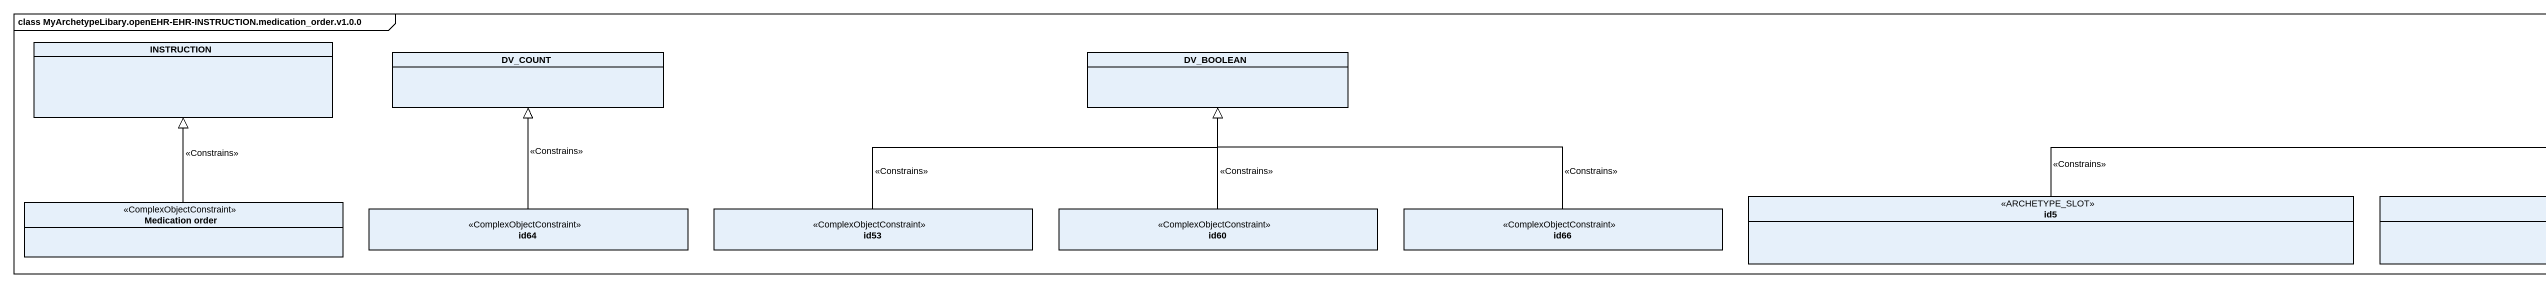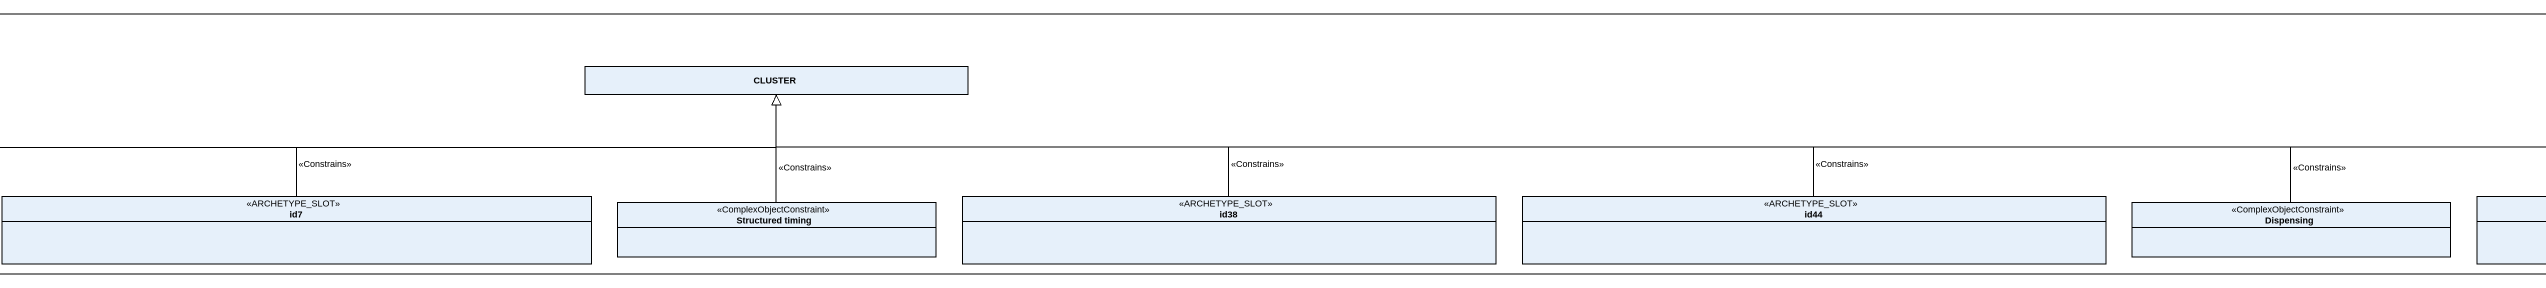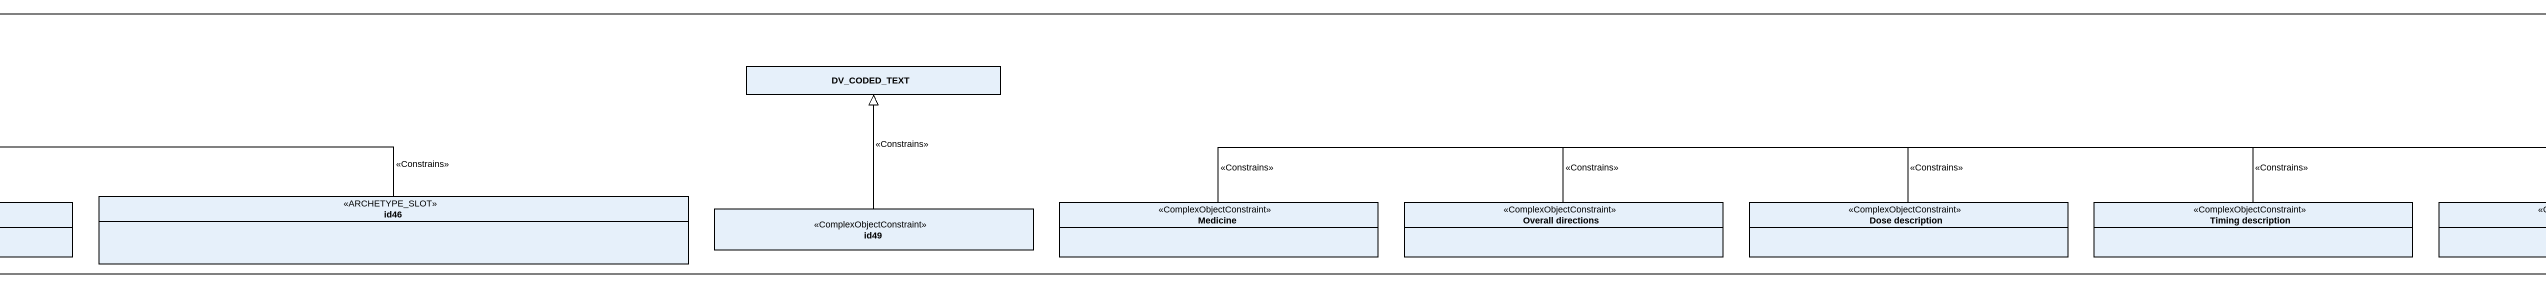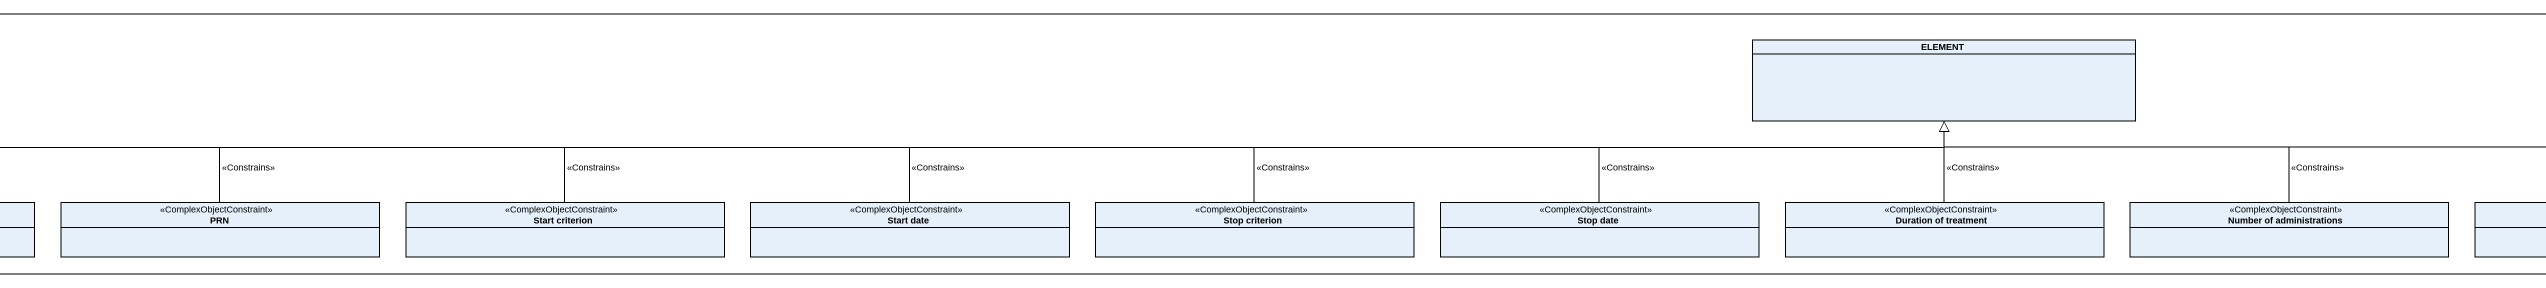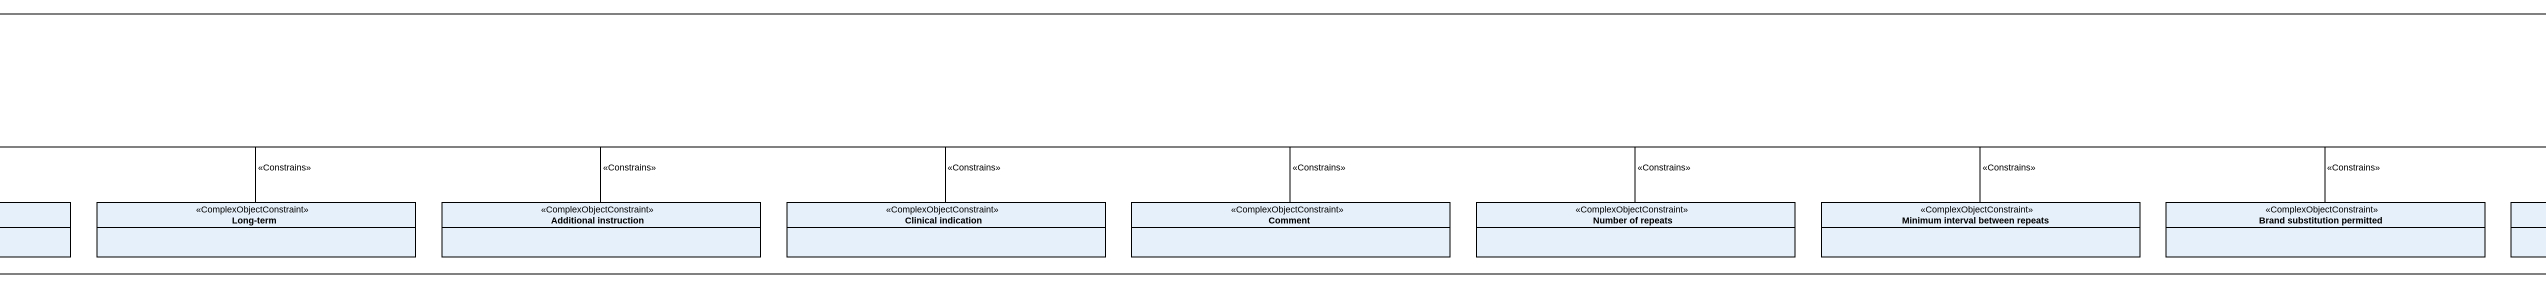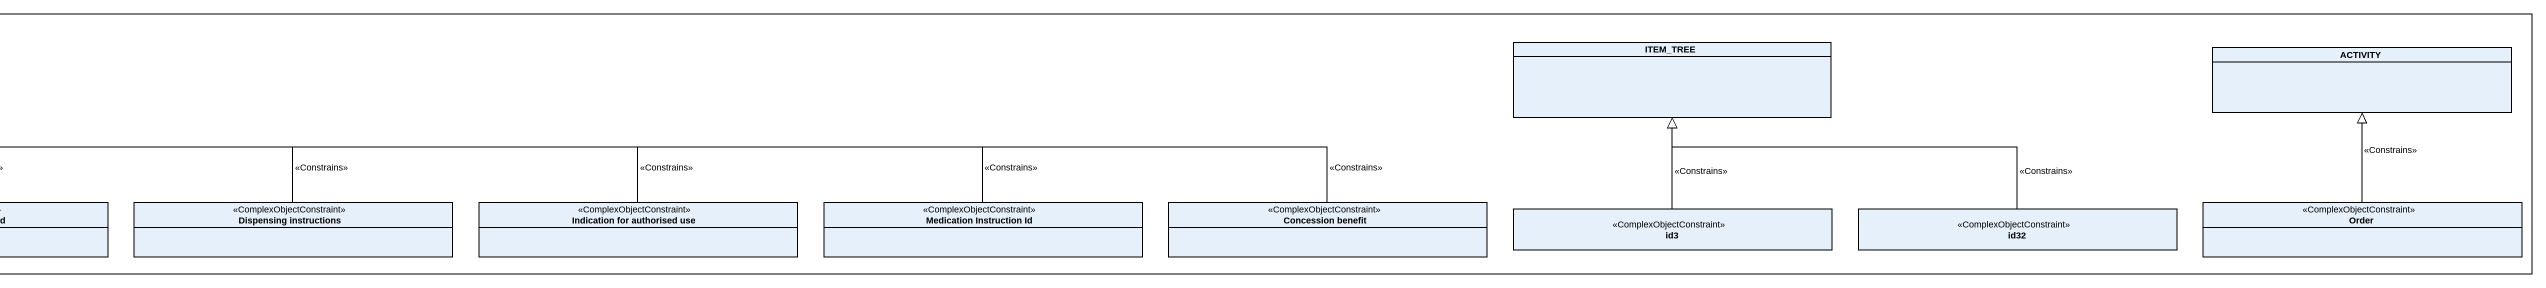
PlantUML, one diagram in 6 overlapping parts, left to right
@startuml
mainframe class MyArchetypeLibary.openEHR-EHR-INSTRUCTION.medication_order.v1.0.0
hide circle
hide empty members
class INSTRUCTION
class ELEMENT
class ITEM_TREE
class ACTIVITY
class DV_COUNT
class DV_BOOLEAN
class CLUSTER
class DV_CODED_TEXT
class "Medication order" as Medication_order <<ComplexObjectConstraint>>
class id5 <<ARCHETYPE_SLOT>>
class id7 <<ARCHETYPE_SLOT>>
class "Structured timing" as Structured_timing <<ComplexObjectConstraint>>
class id38 <<ARCHETYPE_SLOT>>
class id44 <<ARCHETYPE_SLOT>>
class Dispensing <<ComplexObjectConstraint>>
class id46 <<ARCHETYPE_SLOT>>
class Medicine <<ComplexObjectConstraint>>
class "Overall directions" as Overall_directions <<ComplexObjectConstraint>>
class "Dose description" as Dose_description <<ComplexObjectConstraint>>
class "Timing description" as Timing_description <<ComplexObjectConstraint>>
class PRN <<ComplexObjectConstraint>>
class "Start criterion" as Start_criterion <<ComplexObjectConstraint>>
class "Start date" as Start_date <<ComplexObjectConstraint>>
class "Stop criterion" as Stop_criterion <<ComplexObjectConstraint>>
class "Stop date" as Stop_date <<ComplexObjectConstraint>>
class "Duration of treatment" as Duration_of_treatment <<ComplexObjectConstraint>>
class "Number of administrations" as Number_of_administrations <<ComplexObjectConstraint>>
class "Long-term" as Long_term <<ComplexObjectConstraint>>
class "Additional instruction" as Additional_instruction <<ComplexObjectConstraint>>
class "Clinical indication" as Clinical_indication <<ComplexObjectConstraint>>
class Comment <<ComplexObjectConstraint>>
class "Number of repeats" as Number_of_repeats <<ComplexObjectConstraint>>
class "Minimum interval between repeats" as Minimum_interval_between <<ComplexObjectConstraint>>
class "Brand substitution permitted" as Brand_substitution_permitted <<ComplexObjectConstraint>>
class "Dispensing instructions" as Dispensing_instructions <<ComplexObjectConstraint>>
class "Indication for authorised use" as Indication_for_authorised <<ComplexObjectConstraint>>
class "Medication Instruction Id" as Medication_Instruction_Id <<ComplexObjectConstraint>>
class "Concession benefit" as Concession_benefit <<ComplexObjectConstraint>>
class Order <<ComplexObjectConstraint>>
class id64 <<ComplexObjectConstraint>>
class id53 <<ComplexObjectConstraint>>
class id60 <<ComplexObjectConstraint>>
class id66 <<ComplexObjectConstraint>>
class id49 <<ComplexObjectConstraint>>
class id3 <<ComplexObjectConstraint>>
class id32 <<ComplexObjectConstraint>>
Medication_order -up-|> INSTRUCTION : <<Constrains>>
id5 -right-|> CLUSTER : <<Constrains>>
id7 -right-|> CLUSTER : <<Constrains>>
Structured_timing -up-|> CLUSTER : <<Constrains>>
id38 -left-|> CLUSTER : <<Constrains>>
id44 -left-|> CLUSTER : <<Constrains>>
Dispensing -left-|> CLUSTER : <<Constrains>>
id46 -left-|> CLUSTER : <<Constrains>>
Medicine -right-|> ELEMENT : <<Constrains>>
Overall_directions -right-|> ELEMENT : <<Constrains>>
Dose_description -right-|> ELEMENT : <<Constrains>>
Timing_description -right-|> ELEMENT : <<Constrains>>
PRN -right-|> ELEMENT : <<Constrains>>
Start_criterion -right-|> ELEMENT : <<Constrains>>
Start_date -right-|> ELEMENT : <<Constrains>>
Stop_criterion -right-|> ELEMENT : <<Constrains>>
Stop_date -right-|> ELEMENT : <<Constrains>>
Duration_of_treatment -up-|> ELEMENT : <<Constrains>>
Number_of_administrations -left-|> ELEMENT : <<Constrains>>
Long_term -left-|> ELEMENT : <<Constrains>>
Additional_instruction -left-|> ELEMENT : <<Constrains>>
Clinical_indication -left-|> ELEMENT : <<Constrains>>
Comment -left-|> ELEMENT : <<Constrains>>
Number_of_repeats -left-|> ELEMENT : <<Constrains>>
Minimum_interval_between -left-|> ELEMENT : <<Constrains>>
Brand_substitution_permitted -left-|> ELEMENT : <<Constrains>>
Dispensing_instructions -left-|> ELEMENT : <<Constrains>>
Indication_for_authorised -left-|> ELEMENT : <<Constrains>>
Medication_Instruction_Id -left-|> ELEMENT : <<Constrains>>
Concession_benefit -left-|> ELEMENT : <<Constrains>>
Order -up-|> ACTIVITY : <<Constrains>>
id64 -up-|> DV_COUNT : <<Constrains>>
id53 -right-|> DV_BOOLEAN : <<Constrains>>
id60 -up-|> DV_BOOLEAN : <<Constrains>>
id66 -left-|> DV_BOOLEAN : <<Constrains>>
id49 -up-|> DV_CODED_TEXT : <<Constrains>>
id3 -up-|> ITEM_TREE : <<Constrains>>
id32 -left-|> ITEM_TREE : <<Constrains>>
@enduml
